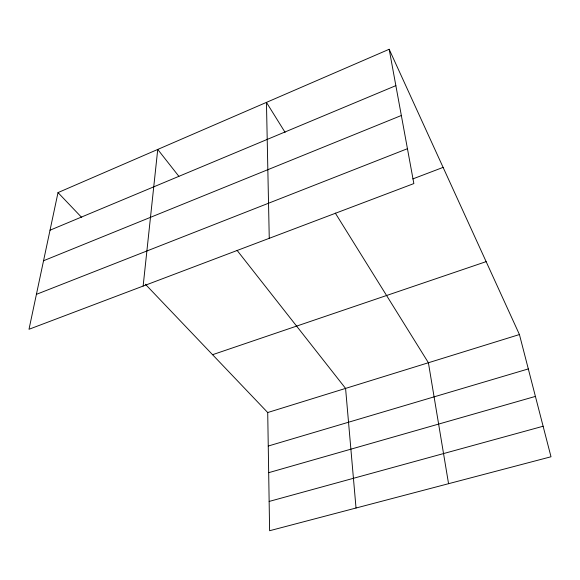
<?xml version="1.0" encoding="UTF-8"?>
<svg xmlns="http://www.w3.org/2000/svg" width="580" height="580" viewBox="0 0 580 580"><rect width="100%" height="100%" fill="white"/><g stroke="black" fill="none" stroke-linecap="round" stroke-linejoin="round"><path stroke-width="0.87" d="M143.137 286.063L157.738 149.437L178.887 176.349M58.007 192.604L29 329.273L413.852 183.577L389.173 49.271L58.007 192.604L81.722 217.478M50.025 230.209L395.857 85.644M43.544 260.746L401.338 115.5M36.41 294.35L407.443 148.697M412.837 178.908L443.105 167.388M212.563 354.699L486.141 261.638M267.714 412.532L519.433 334.544L551 456.772L269.613 530.729L267.714 412.532L145.362 284.229M268.25 446.034L528.315 368.923M268.678 472.678L535.413 396.408M269.142 501.439L543.112 426.242M237.082 250.379L345.579 388.411L356.026 508.022M285.092 132.363L266.445 102.392L269.258 238.315M335.312 213.099L428.402 362.746L448.558 483.698M389.173 49.271L519.433 334.544"/></g></svg>
